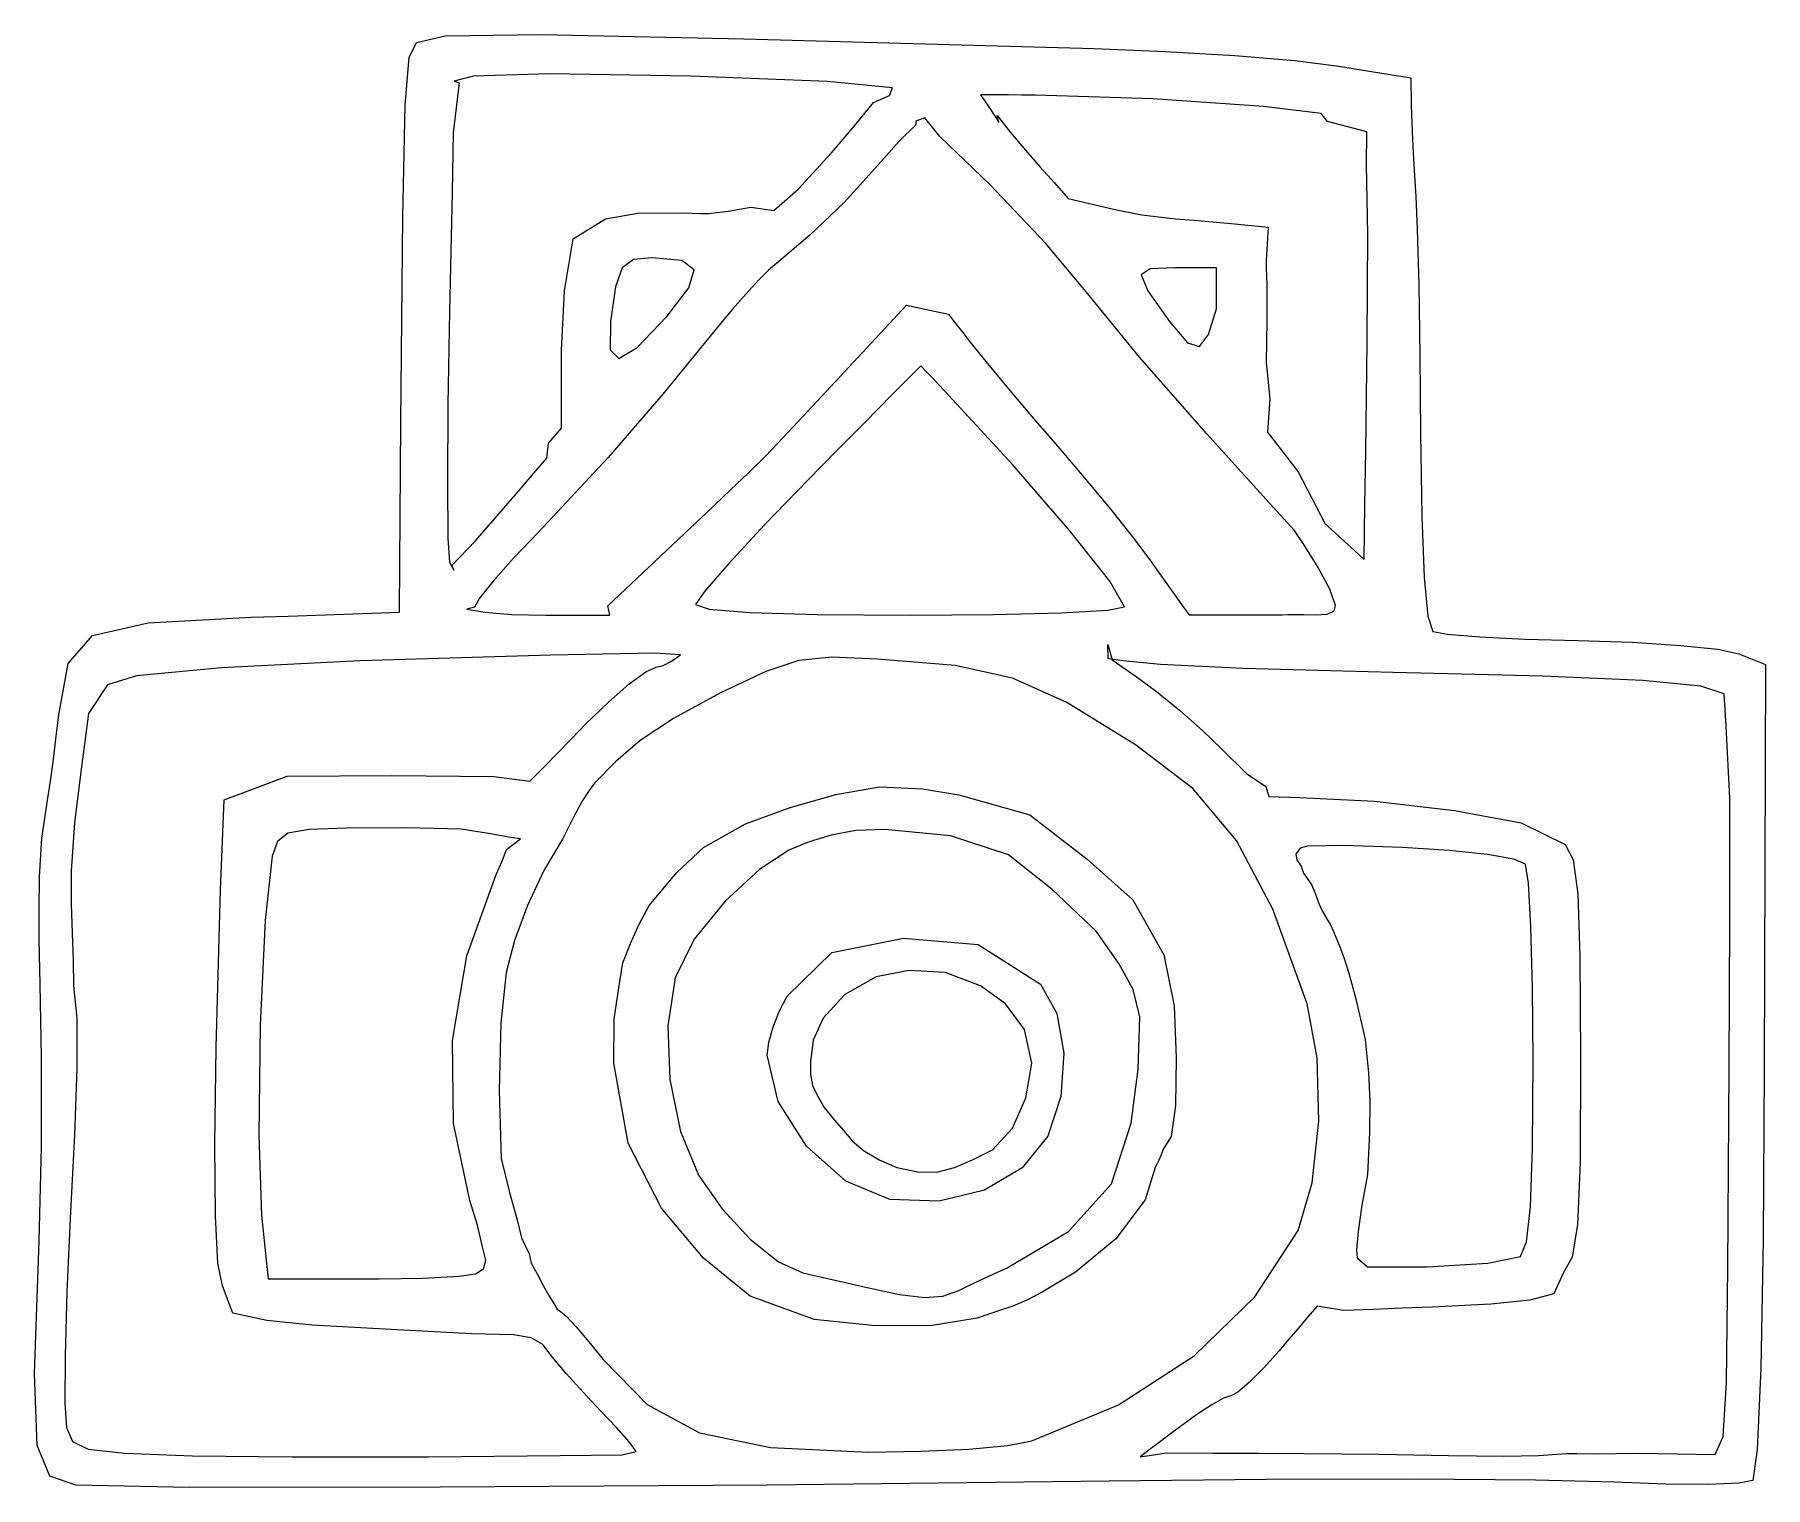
# Model space of a CAD drawing. Extents: x 1 to 163, y -2 to 135.
import ezdxf

# ---------------------------------------------------------------- set-up
doc = ezdxf.new("R2010")
doc.units = 0
doc.layers.add('Layer_1', color=7, linetype='CONTINUOUS')

msp = doc.modelspace()

# ---------------------------------------------------------------- linework, layer by layer
at = {"layer": 'Layer_1', "color": 7}
for points in [[(4.531323, -1.395921), (2.104093, -0.542665), (0.906262, 2.343997), (0.664639, 9.092721), (1.106034, 21.532195), (1.321435, 30.405402), (1.298866, 38.82583), (1.175073, 45.68298), (1.086799, 49.86635), (1.088322, 52.626444), (1.112031, 55.791723), (1.340702, 59.424378), (1.95711, 63.58646), (2.150332, 64.765332), (2.398419, 66.555836), (2.669404, 68.714759), (2.931318, 70.998831), (3.813943, 75.84908), (6.115072, 78.484762), (11.344334, 79.672337), (21.01136, 80.178293), (24.493939, 80.296498), (27.976519, 80.414702), (31.459096, 80.532907), (34.941677, 80.651112), (34.976032, 85.118003), (35.010388, 89.584923), (35.044744, 94.051814), (35.0791, 98.518734), (35.253743, 117.858728), (35.476914, 128.311569), (35.868628, 132.79218), (36.548918, 134.215455), (39.260356, 134.821701), (48.253516, 134.950394), (67.312573, 134.567461), (100.221698, 133.638491), (106.921261, 133.366649), (113.453198, 132.972293), (119.069382, 132.508318), (123.021689, 132.027506), (124.761694, 131.74166), (126.501698, 131.455843), (128.241703, 131.169997), (129.981708, 130.88418), (130.0007, 130.031943), (130.019692, 129.179707), (130.038684, 128.327471), (130.057676, 127.475235), (130.113434, 125.810731), (130.209216, 123.798671), (130.331616, 121.692643), (130.467226, 119.74629), (130.605783, 116.651027), (130.736177, 111.416769), (130.843752, 104.774939), (130.913853, 97.456876), (131.029336, 89.683852), (131.262429, 83.931732), (131.607584, 80.290233), (132.059273, 78.849156), (133.454917, 78.584117), (136.491426, 78.334668), (140.721316, 78.128589), (145.697094, 77.993943), (150.789141, 77.82925), (155.335589, 77.541024), (158.8406, 77.169855), (160.808341, 76.756394), (161.434896, 76.501276), (162.061452, 76.246157), (162.688008, 75.991039), (163.314564, 75.735921), (163.287918, 66.249241), (163.261273, 56.762532), (163.234627, 47.275852), (163.207981, 37.789172), (163.098422, 21.682573), (162.877348, 9.608513), (162.555038, 1.940258), (162.141769, -0.949039), (160.82214, -1.206992), (157.938761, -1.324063), (153.916886, -1.294866), (149.181763, -1.114016), (141.719644, -0.911906), (130.272769, -0.824882), (116.400393, -0.85663), (101.661763, -1.010268), (69.520655, -1.387332), (38.774353, -1.592561), (15.189191, -1.603899), (4.53149, -1.39697), (4.531467, -1.396942), (4.531444, -1.396913), (4.531421, -1.396857)], [(46.359952, 92.295836), (47.585367, 93.713187), (48.810781, 95.130539), (48.947241, 96.547861), (50.172656, 97.965213), (50.172656, 99.794466), (50.172656, 101.62372), (50.172656, 103.452973), (50.172656, 105.282227), (50.471371, 110.873112), (51.275974, 115.741843), (54.30037, 117.623452), (57.338246, 118.173203), (61.67732, 118.198715), (63.244545, 118.126431), (63.982831, 118.120762), (65.835099, 118.343565), (67.978638, 118.728765), (70.137133, 118.428009), (72.410698, 120.43817), (75.552814, 123.835946), (77.755978, 126.393591), (79.486654, 128.561584), (81.007041, 129.23983), (81.272591, 129.941745), (75.176167, 130.535745), (62.317528, 131.035294), (49.097239, 131.262066), (41.915869, 131.037846), (41.306539, 130.885058), (40.697212, 130.731987), (40.087882, 130.578917), (40.567504, 130.425846), (40.013578, 125.713389), (39.895231, 120.129761), (39.776885, 114.546132), (39.658538, 108.962504), (39.512129, 100.189871), (39.46343, 92.814406), (39.512441, 87.610734), (39.659134, 85.353562), (40.063431, 84.605187), (39.884536, 85.046825), (42.084859, 87.377783), (46.359958, 92.297367), (46.359958, 92.29731), (46.359958, 92.297282), (46.359958, 92.297254)], [(122.162227, 126.798038), (121.568173, 127.537342), (116.145683, 128.182195), (105.734645, 128.913137), (94.720144, 129.259247), (93.432543, 129.270586), (92.14494, 129.281924), (90.857339, 129.293263), (89.569735, 129.304602), (89.999773, 128.648296), (90.429809, 127.991991), (90.859844, 127.335657), (91.289883, 126.679351), (91.12519, 127.343027), (92.370149, 125.753868), (93.772763, 124.07332), (95.169988, 122.502728), (96.522653, 121.014624), (97.803944, 119.558608), (102.332038, 118.465172), (102.332038, 118.465172), (104.701921, 117.998476), (107.893497, 117.644258), (109.629972, 117.498557), (111.366448, 117.352857), (113.102923, 117.207156), (116.58172, 116.843641), (116.385194, 113.702769), (116.406454, 112.957597), (116.427713, 112.212397), (116.448973, 111.467197), (116.4708, 109.966394), (116.466548, 108.083565), (116.438485, 106.05926), (116.388765, 104.134139), (116.75607, 100.717824), (116.518073, 97.568759), (119.404619, 93.856054), (121.958456, 88.966517), (122.874137, 88.127518), (123.789821, 87.28852), (124.705502, 86.449521), (125.621186, 85.610523), (125.6861, 90.709313), (125.751013, 95.808104), (125.815927, 100.906866), (125.88084, 106.005657), (125.952953, 116.230167), (125.823807, 122.673685), (125.873186, 125.796926), (125.873186, 125.796926), (125.873186, 125.796926)], [(61.176067, 87.525496), (63.807075, 90.013805), (66.071333, 92.155493), (67.727412, 93.722173), (69.344155, 95.320545), (69.344155, 95.320545), (71.010564, 97.082504), (73.290098, 99.513213), (75.939761, 102.354435), (77.608681, 104.148624), (79.277598, 105.942813), (80.946519, 107.73703), (82.615436, 109.531219), (86.550823, 108.666709), (87.21936, 107.802198), (87.887897, 106.937717), (88.556434, 106.073206), (90.04991, 104.209852), (92.139523, 101.692602), (94.548237, 98.851465), (96.999029, 96.016422), (99.465409, 93.133928), (101.916539, 90.163559), (104.068911, 87.455055), (105.639029, 85.358126), (106.356912, 84.343238), (107.074791, 83.328378), (107.792674, 82.31349), (108.510554, 81.29863), (109.161604, 80.421789), (110.9016, 80.41612), (112.641599, 80.41045), (114.381595, 80.404781), (116.803655, 80.404894), (117.895116, 80.419068), (118.43068, 80.436076), (119.185055, 80.44458), (119.947402, 80.430406), (121.02389, 80.424737), (122.11861, 80.484265), (122.785486, 80.774532), (122.914746, 81.294973), (122.39392, 82.83977), (121.201163, 85.020718), (119.891066, 87.107528), (119.018214, 88.369767), (116.409334, 91.257109), (110.826737, 97.428331), (104.495964, 104.620904), (99.64256, 110.572441), (95.648652, 115.350265), (90.471098, 120.824362), (85.720963, 125.368923), (84.316054, 127.140321), (83.474374, 126.825987), (83.48146, 126.47795), (81.90123, 124.945483), (80.217757, 123.037994), (76.735332, 119.171424), (73.524886, 116.10995), (71.017526, 113.954343), (69.644361, 112.805348), (68.734723, 111.888142), (67.494699, 110.550047), (66.235482, 109.135219), (65.268275, 107.987726), (63.316885, 105.567846), (59.70541, 101.13925), (54.56035, 95.185304), (48.0082, 88.189313), (45.678512, 85.738479), (43.770699, 83.588315), (42.481636, 81.970866), (42.008199, 81.11812), (41.297919, 80.953143), (42.959713, 80.651594), (45.495471, 80.454019), (48.71382, 80.383153), (50.716913, 80.383153), (52.720004, 80.383153), (54.723098, 80.383153), (54.548286, 81.254324), (56.205193, 82.821288), (57.8621, 84.388252), (59.519007, 85.955216)], [(60.082671, 108.442743), (62.151945, 111.138208), (62.639597, 112.828564), (61.495988, 113.708239), (58.671482, 113.971861), (56.9362, 113.81142), (55.886301, 113.032431), (55.256312, 111.226847), (54.780763, 107.986592), (54.746634, 105.334951), (55.555914, 104.521691), (57.303094, 105.554948)], [(111.741605, 109.186469), (111.741605, 110.146479), (111.741605, 111.106488), (111.741605, 112.066469), (111.741605, 113.026479), (110.767436, 113.026479), (109.793268, 113.026479), (108.819099, 113.026479), (107.844931, 113.026479), (105.489836, 112.940306), (104.647042, 112.376835), (105.267101, 110.878129), (107.300565, 107.986394), (109.01573, 105.9876), (110.148608, 105.634857), (110.967724, 106.757887)], [(103.101605, 81.1512), (101.700275, 83.574425), (97.954815, 88.318517), (92.553012, 94.557628), (86.182654, 101.465915), (85.621762, 102.055776), (85.060871, 102.645638), (84.49998, 103.235499), (83.939088, 103.825361), (81.294398, 101.144098), (78.64971, 98.462835), (76.00502, 95.781543), (73.360332, 93.10028), (69.252814, 88.857468), (65.889111, 85.2336), (63.616334, 82.613197), (62.781605, 81.380835), (64.066277, 80.949458), (67.887397, 80.638299), (74.19562, 80.449795), (82.941605, 80.386583), (90.769354, 80.446961), (97.179605, 80.61137), (101.510855, 80.854583)], [(57.182357, 1.775027), (56.528991, 2.668139), (55.392109, 3.98058), (53.881954, 5.5764), (52.205751, 7.337594), (50.616763, 9.100346), (49.294284, 10.660054), (48.417613, 11.812082), (47.314882, 12.458523), (45.652504, 12.73235), (41.735044, 12.845169), (34.175078, 13.247575), (26.756561, 13.645049), (22.484358, 14.090995), (19.27775, 14.758101), (18.322866, 17.343666), (17.896871, 19.470898), (17.654591, 23.914488), (17.596147, 30.669931), (17.721656, 39.732661), (18.131811, 54.563131), (18.486683, 63.02435), (24.386664, 65.254706), (34.245077, 65.312816), (37.432344, 65.284469), (40.619611, 65.256123), (43.806878, 65.227776), (47.211936, 64.763858), (48.521239, 66.104929), (49.830542, 67.446), (51.139845, 68.787071), (52.449148, 70.128142), (54.591103, 72.210983), (56.551643, 73.916674), (58.113833, 75.069156), (59.060724, 75.492425), (59.728161, 75.640394), (60.529459, 76.042913), (61.363888, 76.638671), (61.363888, 76.638671), (58.984994, 76.811584), (49.181485, 76.617128), (31.26782, 76.086369), (18.223561, 75.437433), (10.24291, 74.683247), (7.520058, 73.836794), (5.737414, 71.146658), (5.061141, 66.112951), (4.403093, 60.903865), (4.088162, 56.331099), (4.109195, 53.255395), (4.192922, 50.47662), (4.284555, 47.930145), (4.329303, 45.551367), (4.632371, 42.498425), (4.637218, 37.81097), (4.408783, 31.531181), (4.011988, 23.701266), (3.697309, 16.778211), (3.526683, 10.761959), (3.511546, 6.297874), (3.663338, 4.031376), (4.209604, 2.715194), (5.684168, 1.986661), (9.110544, 1.61623), (15.512245, 1.374435), (24.877552, 1.253962), (37.668903, 1.27097), (50.045346, 1.402214), (55.894425, 1.471096)], [(158.591492, 1.49108), (159.336882, 3.186935), (159.661638, 8.246948), (159.781034, 19.012904), (159.91035, 37.826447), (159.985894, 51.72565), (159.961516, 63.194258), (159.627875, 69.953669), (159.429308, 72.992211), (157.242555, 73.692822), (151.80321, 74.230498), (142.400594, 74.651102), (128.324027, 75.000586), (114.226251, 75.378501), (106.4714, 75.759307), (102.947014, 76.079679), (101.540633, 76.27612), (101.536098, 77.618381), (101.929623, 76.192498), (104.168551, 74.627405), (106.09687, 73.21955), (108.265008, 71.453707), (110.407501, 69.555515), (112.258885, 67.750639), (114.542348, 65.509058), (116.362071, 64.284775), (116.651166, 63.33789), (119.569714, 63.234992), (126.586154, 62.884431), (134.107191, 62.005011), (140.376977, 60.855109), (144.510814, 58.821902), (145.235758, 57.397918), (145.67521, 54.178894), (145.892458, 48.286743), (145.950795, 38.84332), (145.896454, 28.972772), (145.668266, 23.100123), (145.168489, 20.023455), (144.299392, 18.540794), (143.428232, 16.580693), (141.176047, 16.007783), (137.51729, 15.617707), (131.992603, 15.33566), (129.220305, 15.229644), (126.448007, 15.123628), (123.67571, 15.017613), (121.190162, 15.438302), (120.295315, 14.38869), (119.400466, 13.339077), (118.505619, 12.289493), (117.61077, 11.23988), (116.14521, 9.607635), (114.800825, 8.266932), (113.72656, 7.356444), (113.071368, 7.014784), (112.401057, 6.779509), (111.285624, 6.157984), (109.880308, 5.244888), (108.340345, 4.134813), (107.397592, 3.421474), (106.454837, 2.708164), (105.512085, 1.994825), (104.56933, 1.281515), (107.062574, 1.646674), (111.365325, 1.626831), (115.668077, 1.606989), (119.970828, 1.587146), (127.028883, 1.511745), (133.527008, 1.405729), (138.749797, 1.345918), (141.981851, 1.409131), (144.587137, 1.58658), (145.589513, 1.588649), (147.143307, 1.549814), (151.402847, 1.604806), (153.200041, 1.57646), (154.997237, 1.548113), (156.794431, 1.519767)], [(94.393431, 2.758649), (102.534545, 6.163795), (109.622676, 10.758983), (115.347005, 16.298391), (119.396707, 22.536113), (120.726116, 27.034866), (121.339199, 32.806942), (121.192875, 38.769194), (120.244048, 43.838419), (117.015968, 52.739858), (113.619362, 59.212998), (109.503479, 64.089921), (104.117579, 68.202709), (97.652296, 72.162482), (92.554943, 74.45948), (87.174743, 75.641981), (79.86092, 76.25812), (75.571135, 76.417427), (72.470917, 76.108791), (69.383968, 75.077745), (65.133989, 73.069625), (60.703274, 70.6824), (57.580923, 68.59182), (55.270777, 66.620154), (53.276683, 64.589584), (52.826505, 64.004967), (52.161834, 62.947899), (51.302747, 61.39542), (50.269309, 59.32457), (48.513348, 56.382888), (46.983169, 53.103855), (45.771214, 49.800728), (44.969919, 46.786706), (44.462795, 42.045562), (44.306606, 35.655165), (44.496782, 29.323928), (45.298276, 26.107739), (45.998002, 23.556331), (46.425776, 21.862658), (47.153103, 20.350998), (47.327009, 19.462224), (47.904072, 18.471827), (48.471222, 17.378759), (48.975548, 16.424674), (49.555267, 15.519033), (49.786489, 15.163994), (50.06882, 14.94686), (50.611785, 14.489745), (51.552626, 13.481717), (52.759111, 12.071707), (54.098994, 10.408592), (58.218763, 6.185594), (63.160549, 3.534746), (69.805185, 2.149228), (79.033501, 1.722161), (83.936917, 1.786791), (88.467389, 2.003924), (92.120922, 2.339291), (94.393511, 2.758932), (94.393497, 2.758932), (94.393483, 2.758932), (94.393468, 2.758932)], [(67.913467, 16.367329), (63.5325, 19.927814), (59.579314, 24.646791), (56.445123, 30.752816), (55.098632, 38.28172), (55.113939, 42.401934), (55.5512, 45.36377), (55.940386, 47.702551), (56.658302, 49.530132), (57.510819, 51.409304), (58.426863, 53.085487), (59.547095, 54.439682), (61.030057, 56.191436), (63.533792, 58.537729), (67.468286, 60.782428), (71.665016, 62.306419), (75.956465, 63.530079), (80.059632, 64.257789), (84.115003, 64.062765), (87.531568, 63.481209), (94.19898, 61.603739), (99.584889, 57.450784), (103.8831, 53.63382), (106.797393, 48.462888), (107.750375, 43.671713), (107.942621, 38.735688), (107.884199, 34.297795), (107.48622, 31.382022), (106.710664, 30.188239), (106.519014, 29.657225), (106.298734, 29.151269), (105.981738, 28.468346), (105.018392, 25.428784), (102.273403, 21.750576), (98.484049, 18.635131), (95.350116, 16.744847), (93.978006, 16.037745), (92.596972, 15.445616), (91.517298, 15.073512), (89.239754, 14.294863), (84.833518, 13.594224), (79.369977, 13.605562), (73.914038, 14.172293)], [(42.838036, 18.936425), (43.057154, 19.746227), (42.768578, 21.021165), (42.270633, 23.054315), (41.559256, 25.369852), (40.015216, 32.598935), (39.938142, 40.404869), (41.292726, 48.352507), (44.04369, 56.006759), (44.598008, 57.272513), (45.003566, 58.354838), (46.310896, 59.356602), (45.214577, 59.509389), (43.506972, 59.813745), (40.742759, 60.258586), (35.59549, 60.375657), (30.005566, 60.350145), (26.453725, 60.222869), (24.467631, 59.880189), (23.49981, 59.117074), (23.00279, 57.728636), (22.327419, 51.70235), (21.86672, 41.831631), (21.721291, 31.47378), (21.99173, 23.986205), (22.147378, 22.486195), (22.303026, 20.986214), (22.458673, 19.486205), (22.614321, 17.986195), (25.221054, 17.986195), (27.827788, 17.986195), (30.434522, 17.986195), (33.041256, 17.986195), (37.134281, 18.058195), (40.570727, 18.254069), (42.10448, 18.466951)], [(87.514625, 16.914557), (88.38913, 17.343496), (89.537924, 17.884573), (90.811811, 18.468425), (92.061595, 19.025858), (97.831749, 22.442542), (101.87062, 26.921849), (103.700503, 32.623597), (104.368226, 37.693134), (104.543294, 42.628082), (103.889781, 45.20571), (102.545317, 47.630438), (100.429722, 50.691231), (96.292536, 54.596891), (92.183153, 57.861865), (86.74232, 59.639499), (80.570886, 60.226583), (77.83831, 60.12652), (75.514442, 59.71252), (73.464678, 59.075546), (71.554416, 58.30662), (68.798769, 56.465235), (65.569141, 53.499005), (62.658873, 49.936309), (60.861308, 46.305553), (60.180602, 41.773068), (60.370665, 36.748006), (61.356535, 31.862239), (63.063224, 27.747723), (65.271189, 24.582501), (67.91008, 21.74091), (70.575134, 19.602964), (72.861608, 18.548674), (73.910103, 18.328422), (75.345599, 18.008391), (76.979103, 17.631298), (78.621608, 17.24006), (81.928582, 16.517055), (84.281916, 16.230246), (86.028352, 16.366876)], [(140.294565, 20.099906), (140.857523, 21.484063), (141.228244, 24.771231), (141.430212, 30.323792), (141.486905, 38.504126), (141.425365, 45.345203), (141.269176, 51.107386), (141.041837, 55.18474), (140.766877, 56.971332), (139.676428, 57.437178), (137.202863, 57.87822), (133.616704, 58.257836), (129.188483, 58.539317), (123.69433, 58.736041), (120.295329, 58.679348), (119.607211, 58.466466), (119.196652, 57.922129), (119.292746, 57.377282), (119.683154, 56.782517), (119.914121, 56.13755), (120.294227, 55.60543), (120.698785, 54.987392), (121.040762, 54.148791), (121.358356, 53.267244), (121.689763, 52.520372), (122.195384, 51.672983), (122.451919, 51.261109), (122.735044, 50.652142), (123.320426, 49.213474), (123.711279, 48.202498), (124.183001, 46.735569), (124.820793, 44.32972), (125.709851, 40.501956), (126.017717, 37.348526), (126.153921, 34.690649), (126.11863, 31.767817), (125.911984, 27.819524), (125.401141, 24.910441), (125.049163, 22.461789), (124.887674, 20.730954), (124.948307, 19.975323), (125.908067, 19.11189), (131.54207, 19.120394), (137.225721, 19.478409), (140.294531, 20.100047), (140.29454, 20.100047), (140.294548, 20.100047), (140.294557, 20.100047)], [(81.021614, 25.443213), (76.900827, 27.165373), (73.197984, 30.484205), (70.527849, 34.675257), (69.505186, 39.014079), (69.654317, 40.224189), (70.057786, 41.676576), (70.654008, 43.188605), (71.381404, 44.57778), (75.578536, 48.671915), (82.304853, 50.023616), (89.326996, 49.422898), (95.181599, 45.696359), (96.717895, 42.931559), (97.372049, 39.226224), (97.106924, 35.132513), (95.885362, 31.395146), (93.468325, 28.428803), (89.939064, 26.34942), (85.667014, 25.30491)], [(90.689394, 30.129534), (92.551723, 32.165915), (93.820703, 35.027773), (94.369654, 38.280246), (93.686896, 41.450088), (91.904794, 43.835216), (89.540884, 45.543402), (86.247119, 46.78869), (82.830458, 46.98428), (79.748649, 46.396573), (76.797632, 44.71628), (74.763051, 42.503443), (73.842097, 40.440076), (73.593527, 38.402561), (73.57, 37.213625), (73.758107, 36.167981), (74.182714, 35.330258), (74.878172, 34.102942), (75.820691, 32.916076), (76.852414, 31.728472), (77.507473, 30.960879), (78.549265, 30.071991), (80.031175, 29.198268), (81.681474, 28.469169), (83.65193, 28.052702), (85.44045, 28.038529), (87.125031, 28.450573), (88.861311, 29.229846)]]:
    msp.add_lwpolyline(points, close=True, dxfattribs=at)

doc.saveas('drawing.dxf')
